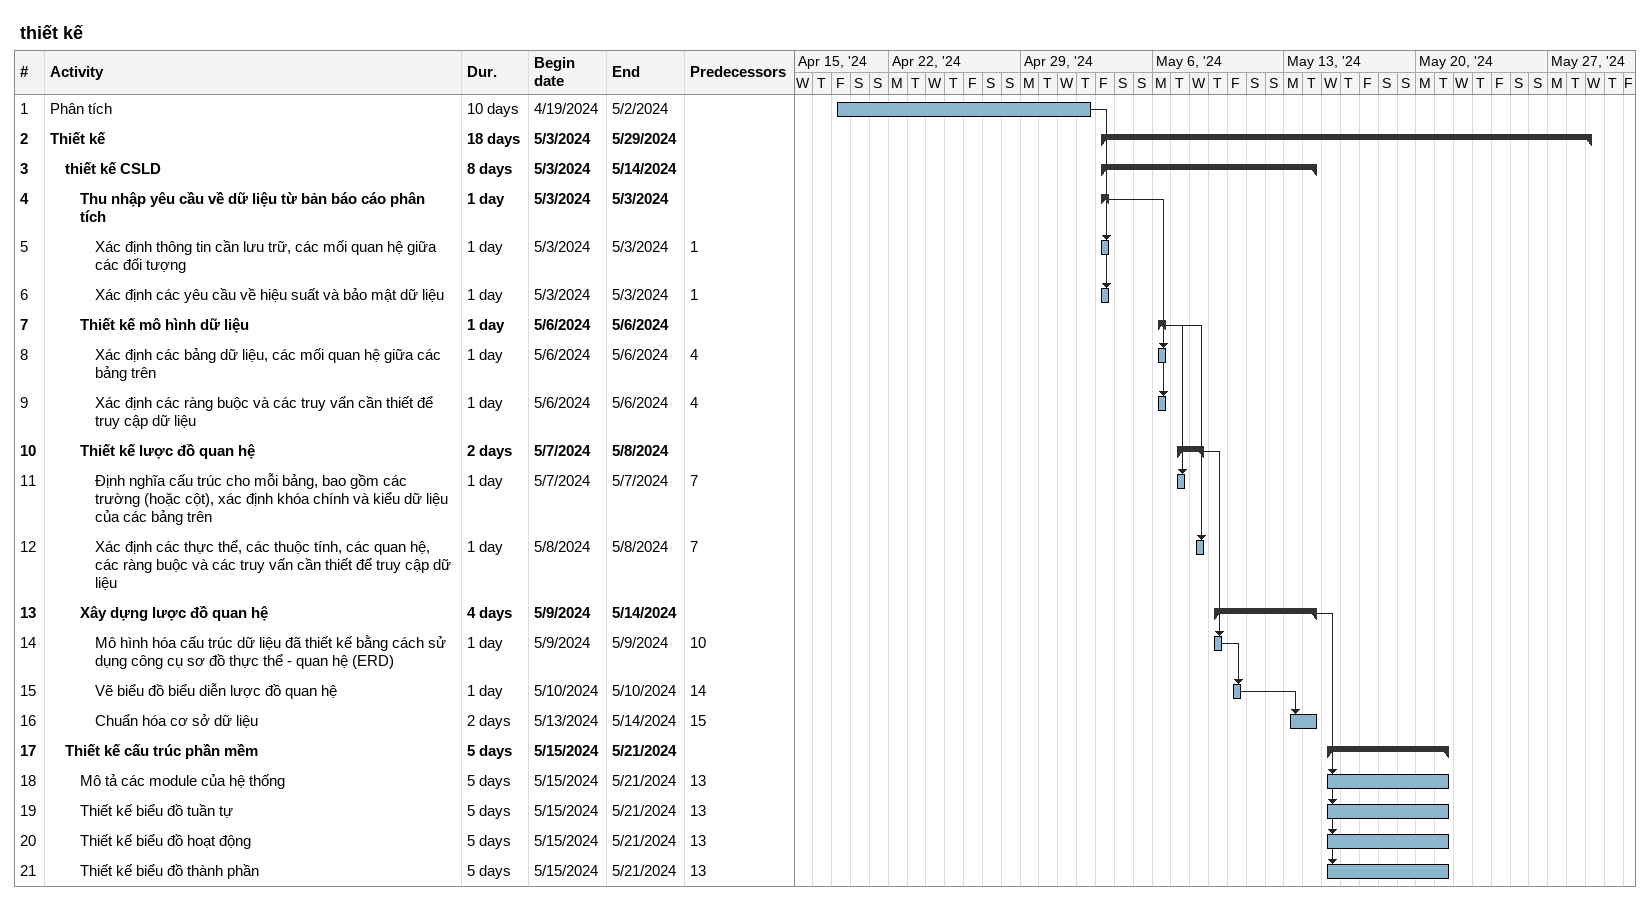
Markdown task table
thiết kế

| ID | Level | Task | Duration | Start | Finish | Predecessors |
|---|---|---|---|---|---|---|
| 1 | 1 | Phân tích | 10d | 2024-04-19 | 2024-05-02 |  |
| 2 | 1 | **Thiết kế** | 18d | 2024-05-03 | 2024-05-29 |  |
| 3 | 2 | **thiết kế CSLD** | 8d | 2024-05-03 | 2024-05-14 |  |
| 4 | 3 | **Thu nhập yêu cầu về dữ liệu từ bản báo cáo phân tích** | 1d | 2024-05-03 | 2024-05-03 |  |
| 5 | 4 | Xác định thông tin cần lưu trữ, các mối quan hệ giữa các đối tượng | 1d | 2024-05-03 | 2024-05-03 | 1 |
| 6 | 4 | Xác định các yêu cầu về hiệu suất và bảo mật dữ liệu | 1d | 2024-05-03 | 2024-05-03 | 1 |
| 7 | 3 | **Thiết kế mô hình dữ liệu** | 1d | 2024-05-06 | 2024-05-06 |  |
| 8 | 4 | Xác định các bảng dữ liệu, các mối quan hệ giữa các bảng trên | 1d | 2024-05-06 | 2024-05-06 | 4 |
| 9 | 4 | Xác định các ràng buộc và các truy vấn cần thiết để truy cập dữ liệu | 1d | 2024-05-06 | 2024-05-06 | 4 |
| 10 | 3 | **Thiết kế lược đồ quan hệ** | 2d | 2024-05-07 | 2024-05-08 |  |
| 11 | 4 | Định nghĩa cấu trúc cho mỗi bảng, bao gồm các trường (hoặc cột), xác định khóa chính và kiểu dữ liệu của các bảng trên | 1d | 2024-05-07 | 2024-05-07 | 7 |
| 12 | 4 | Xác định các thực thể, các thuộc tính, các quan hệ, các ràng buộc và các truy vấn cần thiết để truy cập dữ liệu | 1d | 2024-05-08 | 2024-05-08 | 7 |
| 13 | 3 | **Xây dựng lược đồ quan hệ** | 4d | 2024-05-09 | 2024-05-14 |  |
| 14 | 4 | Mô hình hóa cấu trúc dữ liệu đã thiết kế bằng cách sử dụng công cụ sơ đồ thực thể - quan hệ (ERD) | 1d | 2024-05-09 | 2024-05-09 | 10 |
| 15 | 4 | Vẽ biểu đồ biểu diễn lược đồ quan hệ | 1d | 2024-05-10 | 2024-05-10 | 14 |
| 16 | 4 | Chuẩn hóa cơ sở dữ liệu | 2d | 2024-05-13 | 2024-05-14 | 15 |
| 17 | 2 | **Thiết kế cấu trúc phần mềm** | 5d | 2024-05-15 | 2024-05-21 |  |
| 18 | 3 | Mô tả các module của hệ thống | 5d | 2024-05-15 | 2024-05-21 | 13 |
| 19 | 3 | Thiết kế biểu đồ tuần tự | 5d | 2024-05-15 | 2024-05-21 | 13 |
| 20 | 3 | Thiết kế biểu đồ hoạt động | 5d | 2024-05-15 | 2024-05-21 | 13 |
| 21 | 3 | Thiết kế biểu đồ thành phần | 5d | 2024-05-15 | 2024-05-21 | 13 |
